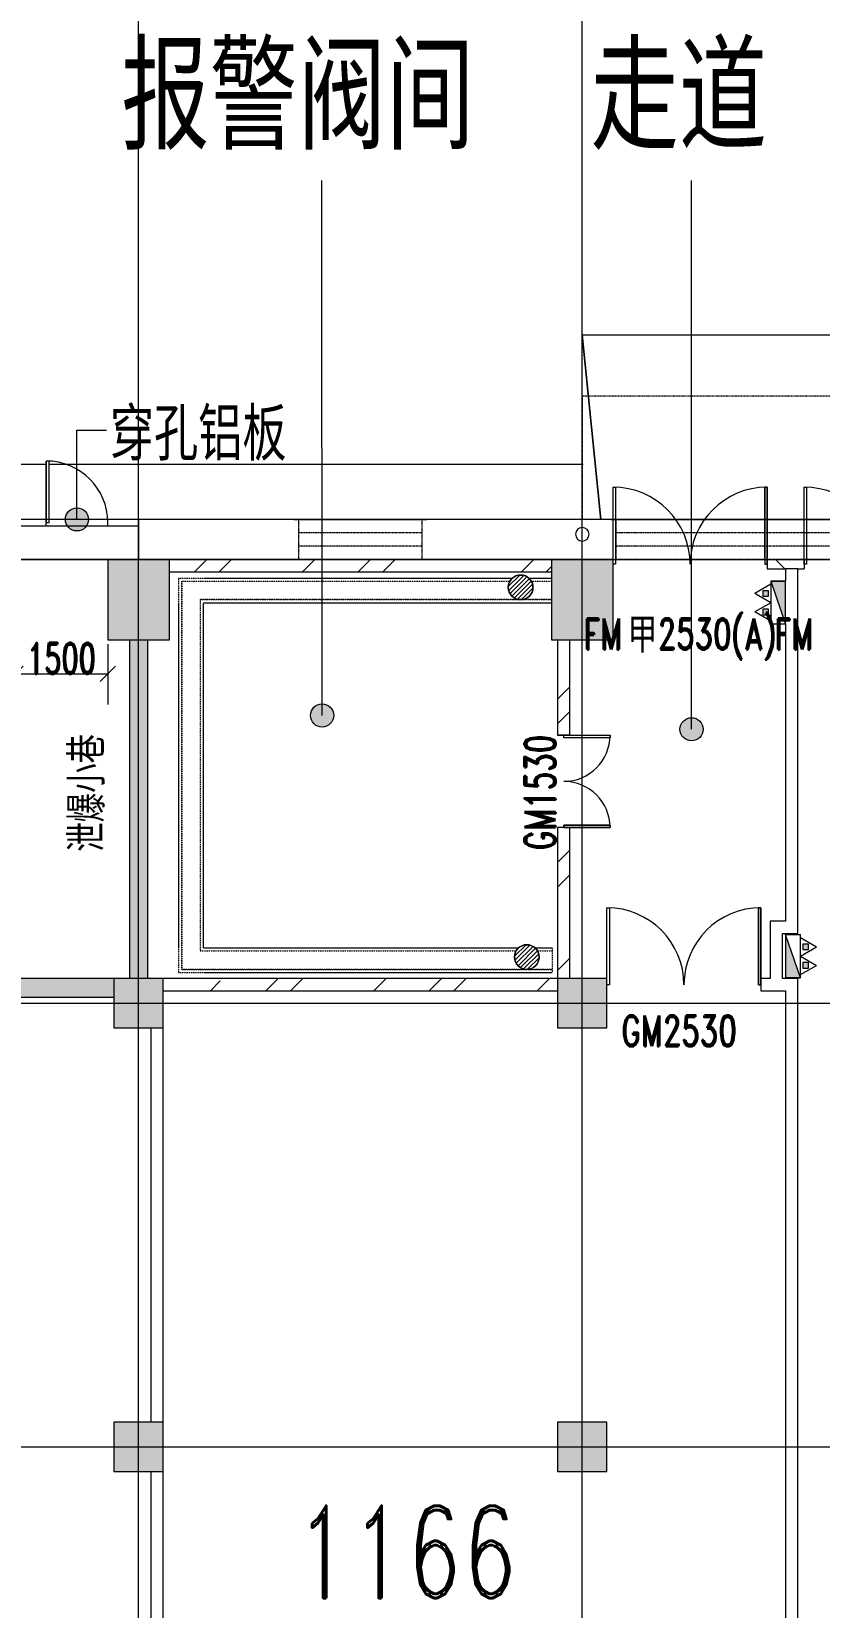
# Model space of a CAD drawing. Header units: millimetres. Extents: x -76632 to 443185, y -33181 to 192400.
# Drawn here: x 171062 to 183849, y 141394 to 166970 of the extents above; entities that cross this region are included whole.
import ezdxf

# ---------------------------------------------------------------- set-up
doc = ezdxf.new("R2010")
doc.units = ezdxf.units.MM
for name, pattern in [('1_1', [2, 1, -1]), ('DASH-2', [1.6, 0.8, -0.8]), ('划线', [6.36, 3.18, -3.18]), ('轴网线', [22.04, 18.38, -1.83, 0, -1.83])]:
    doc.linetypes.add(name, pattern=pattern)
doc.layers.get('0').update_dxf_attribs({"color": 8})
doc.layers.get('Defpoints').update_dxf_attribs({"color": 8})
for name, color, linetype, lineweight in [('A-ANNO-DIMS', 8, 'Continuous', 9), ('A-AREA-IDEN', 8, 'Continuous', 9), ('A-DETL-GENF', 8, 'Continuous', 18), ('A-DOOR', 8, 'Continuous', 5), ('A-DOOR-IDEN', 8, 'Continuous', 9), ('A-DOOR-OPNG', 8, 'Continuous', 5), ('A-FLOR', 8, 'Continuous', 5), ('A-GENM', 8, 'Continuous', 5), ('A-GENM-IDEN', 8, 'Continuous', 9), ('A-GLAZ', 8, 'Continuous', 5), ('A-WALL', 8, 'Continuous', 5), ('A-WALL-FNSH', 8, 'Continuous', 9), ('A-WALL-PATT', 8, 'Continuous', 9), ('G-IMPT', 8, 'Continuous', 5), ('M-EQPM', 8, 'Continuous', 5), ('P-PIPE', 8, 'Continuous', 5), ('Q-CASE', 8, '1_1', 5), ('Q-SPCQ', 8, 'Continuous', 5), ('S-BEAM', 8, 'Continuous', 5), ('S-BEAM-HDLN', 8, '划线', 5), ('S-COLS', 8, 'Continuous', 5), ('S-GRID', 8, 'Continuous', 9)]:
    doc.layers.add(name, color=color, linetype=linetype, lineweight=lineweight)
doc.styles.add('RomanD', font='romand__.ttf', dxfattribs={"width": 0.7, "height": 1500})
doc.styles.add('RomanD_1', font='romand__.ttf', dxfattribs={"width": 0.7, "height": 500})
doc.styles.add('RomanD_5', font='romand__.ttf', dxfattribs={"width": 0.65, "height": 500})
doc.styles.add('仿宋', font='simfang.ttf', dxfattribs={"width": 0.7, "height": 500})
doc.styles.add('仿宋_2', font='simfang.ttf', dxfattribs={"width": 0.7, "height": 1500})
doc.styles.add('仿宋_5', font='simfang.ttf', dxfattribs={"width": 0.7, "height": 750})
doc.styles.add('微软雅黑', font='Microsoft YaHei.ttf', dxfattribs={"width": 0.7, "height": 500})
doc.dimstyles.new('1mm', dxfattribs={"dimscale": 304.8, "dimtxt": 501.787367, "dimasz": 0.82021, "dimexe": 1.64042, "dimexo": 0.0625, "dimgap": 0, "dimtad": 1, "dimdec": 0, "dimzin": 0, "dimdsep": 46, "dimtxsty": 'RomanD_5', "dimblk1": 'OBLIQUE', "dimblk2": 'OBLIQUE', "dimsah": 1, "dimcen": 0.09, "dimazin": 0, "dimtfac": 1, "dimtdec": 4, "dimtix": 1, "dimtmove": 0, "dimatfit": 3, "dimfxl": 1.64042, "dimfxlon": 1, "dimtvp": 1, "dimtolj": 1, "dimtzin": 0, "dimlwd": 18, "dimlwe": 18, "dimarcsym": 2})
pattern_1 = [(45, (-4e-09, 0), (-1325.825, 1325.825), []), (45, (-4e-09, 400), (-1325.825, 1325.825), []), (45, (-4e-09, 1300), (-1325.825, 1325.825), [1875, -625])]

# ---------------------------------------------------------------- blocks, each defined once
blk = doc.blocks.new('X-AR-F3-00-W-002_HLP2_rvt-1-LAY-1F-1_500-A')
at = {"layer": 'P-PIPE', "color": 96, "true_color": 0x007f00}
for start, end in [(0, 180), (180, 0)]:
    blk.add_arc((180000, 158811), 110, start, end, dxfattribs=at)
blk = doc.blocks.new('X-ST-F3-01-C-001_HLP2_rvt-1-LAY-1F-1_500-A')
at = {"layer": 'S-COLS', "true_color": 0x808080}
for points in [[(172650, 157100), (173300, 157100), (173300, 158400), (172300, 158400), (172300, 157100)], [(180500, 157100), (180500, 158400), (179500, 158400), (179500, 157100), (180211, 157100)], [(173200, 150800), (173200, 151600), (172400, 151600), (172400, 150800), (173000, 150800)], [(179600, 150800), (180400, 150800), (180400, 151600), (179600, 151600), (179600, 151400)], [(173000, 143600), (173200, 143600), (173200, 144400), (172400, 144400), (172400, 143600)], [(180400, 143600), (180400, 144400), (179600, 144400), (179600, 143600)]]:
    blk.add_hatch(color=8, dxfattribs=at).paths.add_polyline_path(points, flags=0)
at = {"layer": 'S-COLS', "color": 7, "lineweight": 9}
for p, q in [((173300, 158400), (172300, 158400)), ((172300, 158400), (172300, 157100)), ((173300, 157100), (173300, 158400)), ((180500, 158400), (179500, 158400)), ((179500, 158400), (179500, 157100)), ((180500, 157100), (180500, 158400)), ((172300, 157100), (173300, 157100)), ((179500, 157100), (180500, 157100)), ((173200, 151600), (172400, 151600)), ((172400, 151600), (172400, 150800)), ((173200, 150800), (173200, 151600)), ((180400, 151600), (179600, 151600)), ((179600, 151600), (179600, 150800)), ((180400, 150800), (180400, 151600)), ((172400, 150800), (173200, 150800)), ((179600, 150800), (180400, 150800)), ((173200, 144400), (172400, 144400)), ((172400, 144400), (172400, 143600)), ((173200, 143600), (173200, 144400)), ((180400, 144400), (179600, 144400)), ((179600, 144400), (179600, 143600)), ((180400, 143600), (180400, 144400)), ((172400, 143600), (173200, 143600)), ((179600, 143600), (180400, 143600))]:
    blk.add_line(p, q, dxfattribs=at)
blk = doc.blocks.new('双扇平开外门_带观察窗 - FM甲2530_A_-3867144-LAY-1F-1_500-A')
at = {"layer": 'A-DOOR'}
for p, q in [((-1210, 0), (-1250, 0)), ((-1250, 0), (-1250, -1250)), ((-1210, -1250), (-1210, 0)), ((1210, -1250), (1210, 0)), ((1210, 0), (1250, 0)), ((1250, 0), (1250, -1250)), ((-1250, -900), (-1250, -100)), ((-1210, -100), (-1210, -900)), ((1210, -900), (1210, -100)), ((1250, -100), (1250, -900)), ((-1250, -1100), (-1250, -900)), ((-1210, -900), (-1210, -1100)), ((1210, -1100), (1210, -900)), ((1250, -900), (1250, -1100)), ((-1250, -1250), (-1250, -1100)), ((-1250, -1250), (-1210, -1250)), ((-1210, -1250), (-1250, -1250)), ((-1210, -1100), (-1210, -1250)), ((1210, -1250), (1210, -1100)), ((1250, -1250), (1210, -1250)), ((1250, -1250), (1210, -1250)), ((1250, -1100), (1250, -1250))]:
    blk.add_line(p, q, dxfattribs=at)
for centre, start, end in [((-1250, 0), 270, 360), ((1250, 0), 180, 270)]:
    blk.add_arc(centre, 1250, start, end, dxfattribs=at)
at = {"layer": 'A-DOOR-OPNG'}
for p, q in [((-1250, -75), (-1250, 75)), ((1250, -75), (1250, 75))]:
    blk.add_line(p, q, dxfattribs=at)
blk = doc.blocks.new('双扇平开外门_带观察窗 - FM甲2530_A_-V2-LAY-1F-1_500-A')
at = {"layer": 'A-DOOR'}
for p, q in [((-1210, 0), (-1250, 0)), ((-1250, 0), (-1250, -1250)), ((-1210, -1250), (-1210, 0)), ((1210, -1250), (1210, 0)), ((1210, 0), (1250, 0)), ((-1250, -900), (-1250, -100)), ((-1210, -100), (-1210, -900)), ((1210, -900), (1210, -100)), ((1250, -75), (1250, -1250)), ((1250, -100), (1250, -900)), ((-1250, -1100), (-1250, -900)), ((-1210, -900), (-1210, -1100)), ((1210, -1100), (1210, -900)), ((1250, -900), (1250, -1100)), ((-1250, -1250), (-1250, -1100)), ((-1250, -1250), (-1210, -1250)), ((-1210, -1250), (-1250, -1250)), ((-1210, -1100), (-1210, -1250)), ((1210, -1250), (1210, -1100)), ((1250, -1250), (1210, -1250)), ((1250, -1250), (1210, -1250)), ((1250, -1100), (1250, -1250))]:
    blk.add_line(p, q, dxfattribs=at)
for centre, start, end in [((-1250, 0), 270, 360), ((1250, 0), 180, 270)]:
    blk.add_arc(centre, 1250, start, end, dxfattribs=at)
at = {"layer": 'A-DOOR-OPNG'}
blk.add_line((-1250, -75), (-1250, 75), dxfattribs=at)
blk = doc.blocks.new('双扇平开防火门_带观察窗 - GM1530-4643723-LAY-1F-1_500-A')
at = {"layer": 'A-DOOR'}
for p, q in [((-710, 0), (-750, 0)), ((-750, 0), (-750, -750)), ((-750, 0), (-710, 0)), ((-750, -350), (-750, 0)), ((-710, -750), (-710, 0)), ((-710, 0), (-710, -350)), ((710, -750), (710, 0)), ((710, 0), (750, 0)), ((750, 0), (750, -750)), ((710, 0), (750, 0)), ((710, -350), (710, 0)), ((750, 0), (750, -350)), ((-750, -550), (-750, -350)), ((-710, -350), (-710, -550)), ((710, -550), (710, -350)), ((750, -350), (750, -550)), ((-750, -750), (-750, -550)), ((-750, -750), (-710, -750)), ((-710, -750), (-750, -750)), ((-710, -550), (-710, -750)), ((710, -750), (710, -550)), ((750, -750), (710, -750)), ((750, -750), (710, -750)), ((750, -550), (750, -750))]:
    blk.add_line(p, q, dxfattribs=at)
for centre, start, end in [((-750, 0), 270, 360), ((750, 0), 180, 270)]:
    blk.add_arc(centre, 750, start, end, dxfattribs=at)
at = {"layer": 'A-DOOR-OPNG'}
for p, q in [((-750, -100), (-750, 100)), ((750, -100), (750, 100))]:
    blk.add_line(p, q, dxfattribs=at)
blk = doc.blocks.new('双扇平开防火门_带观察窗 - GM2530-4643313-LAY-1F-1_500-A')
at = {"layer": 'A-DOOR'}
for p, q in [((-1210, 0), (-1250, 0)), ((-1250, 0), (-1250, -1250)), ((-1250, 0), (-1210, 0)), ((-1250, -850), (-1250, 0)), ((-1210, -1250), (-1210, 0)), ((-1210, 0), (-1210, -850)), ((1210, -1250), (1210, 0)), ((1210, 0), (1250, 0)), ((1210, -850), (1210, 0)), ((1210, 0), (1250, 0)), ((1250, -100), (1250, -1250)), ((1250, -100), (1250, -850)), ((-1250, -1050), (-1250, -850)), ((-1210, -850), (-1210, -1050)), ((1210, -1050), (1210, -850)), ((1250, -850), (1250, -1050)), ((-1250, -1250), (-1250, -1050)), ((-1250, -1250), (-1210, -1250)), ((-1210, -1250), (-1250, -1250)), ((-1210, -1050), (-1210, -1250)), ((1210, -1250), (1210, -1050)), ((1250, -1250), (1210, -1250)), ((1250, -1250), (1210, -1250)), ((1250, -1050), (1250, -1250))]:
    blk.add_line(p, q, dxfattribs=at)
for centre, start, end in [((-1250, 0), 270, 360), ((1250, 0), 180, 270)]:
    blk.add_arc(centre, 1250, start, end, dxfattribs=at)
at = {"layer": 'A-DOOR-OPNG'}
blk.add_line((-1250, -100), (-1250, 100), dxfattribs=at)
blk = doc.blocks.new('混凝土雨棚1 - 混凝土雨棚-300mm-2000 2-4311647-LAY-1F-1_500-A')
at = {"layer": 'Q-CASE'}
for p, q in [((8725, 2000), (-8725, 2000)), ((-8725, 2000), (-8725, 0)), ((8725, 0), (8725, 2000))]:
    blk.add_line(p, q, dxfattribs=at)
blk = doc.blocks.new('水沟 - 水沟-2507857-LAY-1F-1_500-A')
at = {"layer": 'S-BEAM', "color": 9, "true_color": 0xbababa}
for p, q in [((-2717, 200), (2390, 200)), ((2650, 200), (2930, 200)), ((-2717, -200), (2930, -200))]:
    blk.add_line(p, q, dxfattribs=at)
blk = doc.blocks.new('水沟 - 水沟-3410875-LAY-1F-1_500-A')
at = {"layer": 'S-BEAM', "color": 9, "true_color": 0xbababa}
for p, q in [((-2787.3, 200), (2787.3, 200)), ((-2787.3, -200), (2787.3, -200))]:
    blk.add_line(p, q, dxfattribs=at)
blk = doc.blocks.new('水沟 - 水沟-V38-LAY-1F-1_500-A')
at = {"layer": 'S-BEAM', "color": 9, "true_color": 0xbababa}
for p, q in [((-2717, 200), (2290, 200)), ((2550, 200), (2920, 200)), ((-2717, -200), (2920, -200))]:
    blk.add_line(p, q, dxfattribs=at)
blk = doc.blocks.new('圆形地漏1 - 图符-1_dwg-2464927-LAY-1F-1_500-A')
at = {"layer": 'G-IMPT'}
for p, q in [((1671, 1429), (1959, 1621)), ((1677, 1493), (1897, 1640)), ((1682, 1376), (2004, 1591)), ((1704, 1331), (2037, 1553)), ((1737, 1293), (2059, 1508)), ((1782, 1262), (2070, 1455)), ((1844, 1244), (2064, 1391))]:
    blk.add_line(p, q, dxfattribs=at)
blk.add_circle((1871, 1442), 200, dxfattribs=at)
blk = doc.blocks.new('圆形地漏1 - DN100-2464936-LAY-1F-1_500-A')
at = {"layer": 'P-PIPE'}
for start, end in [(360, 180), (180, 360)]:
    blk.add_arc((0, 0), 200, start, end, dxfattribs=at)
at = {"rotation": 11.2415511502492}
blk.add_blockref('圆形地漏1 - 图符-1_dwg-2464927-LAY-1F-1_500-A', (-1554, -1779), dxfattribs=at)
blk = doc.blocks.new('坡道 - 坡道-3845775-LAY-1F-1_500-A')
at = {"layer": 'Q-SPCQ'}
for p, q in [((-8725, -3000), (-8425, 0)), ((-8725, -3000), (-8725, 0)), ((-8425, 0), (-8725, -3000)), ((-8185, 0), (-6765, 0)), ((-8185, 0), (-6765, 0)), ((-3535, 0), (-615, 0)), ((-3535, 0), (-615, 0)), ((2665, 0), (5085, 0)), ((2665, 0), (5085, 0)), ((5765, 0), (8185, 0)), ((5765, 0), (8185, 0)), ((8425, 0), (8725, -3000)), ((8725, -3000), (8425, 0)), ((8725, 0), (8725, -3000)), ((-8725, -3000), (-8725, -900)), ((8725, -900), (8725, -3000)), ((8725, -3000), (-8725, -3000)), ((8725, -3000), (-8725, -3000))]:
    blk.add_line(p, q, dxfattribs=at)
blk = doc.blocks.new('穿孔铝板 - 穿孔铝板-4348133-LAY-1F-1_500-A')
at = {"layer": 'A-GENM'}
for p, q in [((1125, 50), (-875, 50)), ((-875, 50), (-875, -50)), ((1125, -50), (1125, 50)), ((-875, -50), (1125, -50))]:
    blk.add_line(p, q, dxfattribs=at)
blk = doc.blocks.new('百叶窗-带贴面 - BYC11320-4790641-LAY-1F-1_500-A')
at = {"layer": 'A-GLAZ'}
for p, q in [((-5719, 425), (5741, 425)), ((5741, 425), (-5719, 425))]:
    blk.add_line(p, q, dxfattribs=at)
at = {"layer": 'A-GLAZ', "linetype": 'DASH-2'}
for p, q in [((-5639, -225), (-5639, 425)), ((5661, 425), (-5639, 425)), ((5661, -225), (5661, 425)), ((5661, 208), (-5639, 208)), ((5661, -8), (-5639, -8)), ((5661, -225), (-5639, -225))]:
    blk.add_line(p, q, dxfattribs=at)
blk = doc.blocks.new('室内消火栓箱_带灭火器__左右式_ - SG24D65-P-4294461-LAY-1F-1_500-A')
at = {"layer": 'A-DETL-GENF', "lineweight": 5}
blk.add_hatch(color=256, dxfattribs=at).paths.add_polyline_path([(-350, -240), (350, 0), (-350, 0), (-350, -128)], flags=0)
h = blk.add_hatch(color=256, dxfattribs=at)
h.paths.add_polyline_path([(-105, -370), (-105, -280), (-195, -280), (-195, -370)], flags=0)
h.paths.add_polyline_path([(195, -370), (195, -280), (105, -280), (105, -370)], flags=0)
for p, q in [((350, 0), (-350, 0)), ((-350, -240), (350, 0)), ((-350, -240), (-350, 0)), ((-350, 0), (-350, -240)), ((-350, -240), (350, 0)), ((350, 0), (-350, 0)), ((-350, -240), (350, -240)), ((-300, -240), (-150, -500)), ((0, -240), (-150, -500)), ((0, -240), (150, -500)), ((300, -240), (150, -500)), ((-105, -280), (-195, -280)), ((-195, -280), (-195, -370)), ((-195, -370), (-105, -370)), ((-105, -370), (-105, -280)), ((195, -280), (105, -280)), ((105, -280), (105, -370)), ((105, -370), (195, -370)), ((195, -370), (195, -280))]:
    blk.add_line(p, q, dxfattribs=at)
at = {"layer": 'M-EQPM'}
blk.add_line((350, 0), (350, -240), dxfattribs=at)
blk = doc.blocks.new('栅栏门 - AM1030-V68-LAY-1F-1_500-A')
at = {"layer": 'A-DOOR'}
for p, q in [((500, 0), (450, 0)), ((450, 0), (450, -1000)), ((500, 0), (500, -1000)), ((500, -1000), (500, 0)), ((500, -1000), (500, 0)), ((450, -1000), (500, -1000))]:
    blk.add_line(p, q, dxfattribs=at)
blk.add_arc((500, 0), 1000, 180, 270, dxfattribs=at)
at = {"layer": 'A-DOOR-OPNG'}
for p, q in [((-500, 50), (-500, -50)), ((500, 49), (500, -50))]:
    blk.add_line(p, q, dxfattribs=at)
blk = doc.blocks.new('百叶窗-带贴面 - BYC2020-4858618-LAY-1F-1_500-A')
at = {"layer": 'A-GLAZ'}
for p, q in [((-1069, 425), (1091, 425)), ((1091, 425), (-1069, 425))]:
    blk.add_line(p, q, dxfattribs=at)
at = {"layer": 'A-GLAZ', "linetype": 'DASH-2'}
for p, q in [((-989, -225), (-989, 425)), ((1011, 425), (-989, 425)), ((1011, -225), (1011, 425)), ((1011, 208), (-989, 208)), ((1011, -8), (-989, -8)), ((1011, -225), (-989, -225))]:
    blk.add_line(p, q, dxfattribs=at)
blk = doc.blocks.new('_Oblique')
at = {"color": 0, "linetype": 'ByBlock', "lineweight": -2}
blk.add_line((-0.5, -0.5), (0.5, 0.5), dxfattribs=at)
blk = doc.blocks.new('*D1676')
at = {"layer": 'A-ANNO-DIMS', "color": 0, "lineweight": 18, "transparency": 16777216}
for p, q in [((170800, 157028.08422), (170800, 156047.13422)), ((172300, 157028.08422), (172300, 156047.13422)), ((170800, 156547.13422), (172300, 156547.13422))]:
    blk.add_line(p, q, dxfattribs=at)
at = {"layer": 'Defpoints', "color": 0, "transparency": 16777216}
for p in [(170800, 157047.13422), (172300, 157047.13422), (172300, 156547.13422)]:
    blk.add_point(p, dxfattribs=at)
at = {"layer": 'A-ANNO-DIMS', "color": 0, "lineweight": 18, "transparency": 16777216, "xscale": 250, "yscale": 250, "zscale": 250, "rotation": 180}
blk.add_blockref('_Oblique', (170800, 156547.13422), dxfattribs=at)
at = {"layer": 'A-ANNO-DIMS', "color": 0, "lineweight": 18, "transparency": 16777216, "xscale": 250, "yscale": 250, "zscale": 250}
blk.add_blockref('_Oblique', (172300, 156547.13422), dxfattribs=at)
at = {"layer": 'A-ANNO-DIMS', "color": 0, "lineweight": 18, "transparency": 16777216, "insert": (171550, 156797.13422), "char_height": 500, "width": 1389.5650151, "attachment_point": 5, "style": 'RomanD_5'}
blk.add_mtext('\\A1;1500', dxfattribs=at)

msp = doc.modelspace()

# ---------------------------------------------------------------- hatches: boundary and pattern name
at = {"layer": 'A-AREA-IDEN', "lineweight": 18, "transparency": 33554687}
h = msp.add_hatch(color=256, dxfattribs=at)
edge = h.paths.add_edge_path(flags=0)
edge.add_arc((175778.3, 155870.4), 187.5, 0, 360)
h = msp.add_hatch(color=256, dxfattribs=at)
edge = h.paths.add_edge_path(flags=0)
edge.add_arc((181773.3, 155645.9), 187.5, 0, 360)
at = {"layer": 'A-GENM-IDEN', "lineweight": 18, "transparency": 33554687}
h = msp.add_hatch(color=256, dxfattribs=at)
edge = h.paths.add_edge_path(flags=0)
edge.add_arc((171800, 159052), 187.5, 0, 360)
at = {"layer": 'A-WALL-PATT', "lineweight": 5, "transparency": 33554687}
h = msp.add_hatch(dxfattribs=at)
h.set_pattern_fill('FP_10', color=256, style=0, pattern_type=2)
h.set_pattern_definition(pattern_1)
h.paths.add_polyline_path([(174534.4, 158200), (179500, 158200), (179500, 158400), (173300, 158400), (173300, 158200), (173800, 158200)], flags=0)
h = msp.add_hatch(dxfattribs=at)
h.set_pattern_fill('FP_11', color=256, style=0, pattern_type=2)
h.set_pattern_definition([(45, (-4e-09, 0), (-1060.66, 1060.66), []), (135, (-4e-09, 0), (-1060.66, -1060.66), [])])
h.paths.add_polyline_path([(186346.1, 158250), (186700, 158250), (186700, 158400), (186100, 158400), (186100, 158250)], flags=0)
h.paths.add_polyline_path([(183259.2, 158250), (183600, 158250), (183600, 158400), (183000, 158400), (183000, 158250)], flags=0)
msp.add_hatch(color=256, dxfattribs=at).paths.add_polyline_path([(172950, 151600), (172950, 157100), (172650, 157100), (172650, 151600)], flags=0)
h = msp.add_hatch(dxfattribs=at)
h.set_pattern_fill('FP_10', color=256, style=0, pattern_type=2)
h.set_pattern_definition(pattern_1)
h.paths.add_polyline_path([(179800, 151600), (179800, 154050), (179600, 154050), (179600, 151600)], flags=0)
h.paths.add_polyline_path([(179600, 155550), (179800, 155550), (179800, 157100), (179600, 157100)], flags=0)
h = msp.add_hatch(color=256, dxfattribs=at)
h.paths.add_polyline_path([(170700, 151300), (172400, 151300), (172400, 151600), (166000, 151600), (166000, 151300), (168857.6, 151300)], flags=0)
h.paths.add_polyline_path([(142000, 151300), (143600, 151300), (143600, 151600), (142000, 151600)], flags=0)
h.paths.add_polyline_path([(144400, 151300), (150800, 151300), (150800, 151600), (144400, 151600), (144400, 151325.1)], flags=0)
h.paths.add_polyline_path([(151600, 151300), (158000, 151300), (158000, 151600), (151600, 151600), (151600, 151400.3)], flags=0)
h.paths.add_polyline_path([(165200, 151300), (165200, 151600), (158800, 151600), (158800, 151300), (160374.2, 151300)], flags=0)
h = msp.add_hatch(dxfattribs=at)
h.set_pattern_fill('FP_10', color=256, style=0, pattern_type=2)
h.set_pattern_definition(pattern_1)
h.paths.add_polyline_path([(173500, 151400), (179600, 151400), (179600, 151600), (173200, 151600), (173200, 151400), (173300, 151400)], flags=0)

# ---------------------------------------------------------------- linework, layer by layer
at = {"layer": 'A-AREA-IDEN', "lineweight": 18, "transparency": 33554687}
for p, q in [((175778.3, 155870.4), (175772.5, 164553.1)), ((181773.3, 155645.9), (181773.3, 164553.1))]:
    msp.add_line(p, q, dxfattribs=at)
for centre in [(175778.3, 155870.4), (181773.3, 155645.9)]:
    msp.add_circle(centre, 187.5, dxfattribs=at)
at = {"layer": 'A-FLOR', "transparency": 33554687}
for p, q in [((170800, 159950), (171300, 159950)), ((171350, 159950), (180015, 159950)), ((172300, 158400), (170800, 158400))]:
    msp.add_line(p, q, dxfattribs=at)
at = {"layer": 'A-GENM-IDEN', "lineweight": 18, "transparency": 33554687}
for p, q in [((171800, 160501), (172280.6, 160501)), ((171800, 159052), (171800, 160501))]:
    msp.add_line(p, q, dxfattribs=at)
msp.add_circle((171800, 159052), 187.5, dxfattribs=at)
at = {"layer": 'A-WALL', "lineweight": 9, "transparency": 33554687}
for p, q in [((179500, 158400), (173300, 158400)), ((183000, 158400), (183600, 158400)), ((173300, 158200), (179500, 158200)), ((183000, 158250), (183300, 158250)), ((183300, 158250), (183300, 158050)), ((183500, 152330), (183500, 158250)), ((183500, 158250), (183600, 158250)), ((183300, 157350), (183300, 152530)), ((172650, 157100), (172650, 151600)), ((172950, 151600), (172950, 157100)), ((179600, 157100), (179600, 155550)), ((179800, 155550), (179800, 157100)), ((179600, 155550), (179800, 155550)), ((179600, 154050), (179600, 151600)), ((179800, 154050), (179600, 154050)), ((179800, 151600), (179800, 154050)), ((183300, 152530), (183050, 152530)), ((183050, 152530), (183050, 151600)), ((183250, 151600), (183250, 152330)), ((183250, 152330), (183300, 152330)), ((183300, 152330), (183500, 152330)), ((172400, 151600), (166000, 151600)), ((179600, 151600), (173200, 151600)), ((183050, 151600), (182900, 151600)), ((182900, 151600), (182900, 151400)), ((183500, 151600), (183250, 151600)), ((183500, 136400), (183500, 151600)), ((166000, 151300), (172400, 151300)), ((173200, 151400), (179600, 151400)), ((182900, 151400), (183300, 151400)), ((183300, 151400), (183300, 136600)), ((173000, 150800), (173000, 144400)), ((173200, 144400), (173200, 150800)), ((173000, 143600), (173000, 137200)), ((173200, 137200), (173200, 143600))]:
    msp.add_line(p, q, dxfattribs=at)
at = {"layer": 'A-WALL', "transparency": 33554687}
msp.add_line((183500, 158250), (183300, 158250), dxfattribs=at)
at = {"layer": 'A-WALL-FNSH', "lineweight": 5, "transparency": 33554687}
for p, q in [((180500, 159050), (172800, 159050)), ((172800, 159050), (172800, 158400)), ((180500, 158425), (180500, 159050)), ((183600, 159050), (183000, 159050)), ((183000, 159050), (183000, 158425)), ((183600, 158425), (183600, 159050)), ((173300, 158400), (179500, 158400))]:
    msp.add_line(p, q, dxfattribs=at)
at = {"layer": 'S-BEAM-HDLN', "transparency": 33554687}
for p, q in [((173450, 158100.1), (173450, 151700)), ((173450, 158100.1), (178870, 158100.1)), ((173450, 158100.1), (178870, 158100.1)), ((179130, 158100.1), (179500, 158100.1)), ((179130, 158100.1), (179500, 158100.1)), ((173500, 151750), (173500, 158050.1)), ((173500, 158050.1), (173500, 151750)), ((173500, 158050.1), (178827.8, 158050.1)), ((179172.2, 158050.1), (179500, 158050.1)), ((173800, 157750.1), (173800, 152050)), ((179500, 157750.1), (173800, 157750.1)), ((173800, 157750.1), (179500, 157750.1)), ((173850, 157700.1), (173850, 152100)), ((173850, 157700.1), (173850, 152100)), ((173850, 157700.1), (179500, 157700.1)), ((173800, 152050), (178927.8, 152050)), ((173850, 152100), (178969.9, 152100)), ((173850, 152100), (178969.9, 152100)), ((179230.1, 152100), (179510, 152100)), ((179230.1, 152100), (179510, 152100)), ((179272.2, 152050), (179510, 152050)), ((179510, 152100), (179510, 151750)), ((179510, 152100), (179510, 152050)), ((173450, 151700), (179510, 151700)), ((179510, 151750), (173500, 151750)), ((173500, 151750), (179510, 151750)), ((179510, 151750), (179510, 151700))]:
    msp.add_line(p, q, dxfattribs=at)
at = {"layer": 'S-GRID', "linetype": '轴网线', "transparency": 33554687}
for p, q in [((172800, -17706.2), (172800, 174400)), ((180000, -17706.2), (180000, 174400)), ((-16000, 158400), (308800, 158400)), ((-16000, 151200), (308800, 151200)), ((-16000, 144000), (308800, 144000))]:
    msp.add_line(p, q, dxfattribs=at)

# ---------------------------------------------------------------- block references
at = {"lineweight": 5, "transparency": 33554687}
for name in ['X-AR-F3-00-W-002_HLP2_rvt-1-LAY-1F-1_500-A', 'X-ST-F3-01-C-001_HLP2_rvt-1-LAY-1F-1_500-A']:
    msp.add_blockref(name, (0, 0), dxfattribs=at)
at = {"layer": 'A-DOOR', "transparency": 33554687}
for name, p, rotation in [('栅栏门 - AM1030-V68-LAY-1F-1_500-A', (171800, 159000), 180), ('双扇平开外门_带观察窗 - FM甲2530_A_-V2-LAY-1F-1_500-A', (181750, 158325), 180), ('双扇平开外门_带观察窗 - FM甲2530_A_-3867144-LAY-1F-1_500-A', (184850, 158325), 180), ('双扇平开防火门_带观察窗 - GM1530-4643723-LAY-1F-1_500-A', (179700, 154800), 90), ('双扇平开防火门_带观察窗 - GM2530-4643313-LAY-1F-1_500-A', (181650, 151500), 180)]:
    msp.add_blockref(name, p, dxfattribs=dict(at, rotation=rotation))
at = {"layer": 'A-GENM', "transparency": 33554687}
for name, p in [('混凝土雨棚1 - 混凝土雨棚-300mm-2000 2-4311647-LAY-1F-1_500-A', (188725, 159050)), ('穿孔铝板 - 穿孔铝板-4348133-LAY-1F-1_500-A', (171675, 159000))]:
    msp.add_blockref(name, p, dxfattribs=at)
at = {"layer": 'A-GLAZ', "transparency": 33554687}
for name, p in [('百叶窗-带贴面 - BYC2020-4858618-LAY-1F-1_500-A', (176388.6, 158625)), ('百叶窗-带贴面 - BYC11320-4790641-LAY-1F-1_500-A', (186188.6, 158625))]:
    msp.add_blockref(name, p, dxfattribs=at)
at = {"layer": 'M-EQPM', "transparency": 33554687}
for p, rotation in [((183300, 157700), 270), ((183300, 151965), 90)]:
    msp.add_blockref('室内消火栓箱_带灭火器__左右式_ - SG24D65-P-4294461-LAY-1F-1_500-A', p, dxfattribs=dict(at, rotation=rotation))
at = {"layer": 'P-PIPE', "transparency": 33554687}
for p in [(179000, 157950), (179100, 151950)]:
    msp.add_blockref('圆形地漏1 - DN100-2464936-LAY-1F-1_500-A', p, dxfattribs=at)
at = {"layer": 'Q-SPCQ', "transparency": 33554687, "rotation": 180}
msp.add_blockref('坡道 - 坡道-3845775-LAY-1F-1_500-A', (188725, 159050), dxfattribs=at)
at = {"layer": 'S-BEAM-HDLN', "linetype": 'Continuous', "transparency": 33554687}
for name, p in [('水沟 - 水沟-V38-LAY-1F-1_500-A', (176580, 157900.1)), ('水沟 - 水沟-2507857-LAY-1F-1_500-A', (176580, 151900))]:
    msp.add_blockref(name, p, dxfattribs=at)
at = {"layer": 'S-BEAM-HDLN', "linetype": 'Continuous', "transparency": 33554687, "rotation": 270}
msp.add_blockref('水沟 - 水沟-3410875-LAY-1F-1_500-A', (173650, 154900), dxfattribs=at)

# ---------------------------------------------------------------- texts
at = {"layer": 'A-AREA-IDEN', "transparency": 33554687, "char_height": 1500, "attachment_point": 1}
for s, insert, width, style in [('报警阀间', (172519.3, 166716.1), 7856.537, '仿宋_2'), ('走道', (180134.8, 166716.1), 3928.269, '仿宋_2'), ('1166', (175347.1, 143045.5), 4826.159, 'RomanD')]:
    msp.add_mtext(s, dxfattribs=dict(at, insert=insert, width=width, style=style))
at = {"layer": 'A-AREA-IDEN', "transparency": 33554687, "insert": (171695.8, 153658.9), "char_height": 500, "width": 2693.67, "attachment_point": 1, "rotation": 90, "style": '仿宋'}
msp.add_mtext('泄爆小巷', dxfattribs=at)
at = {"layer": 'A-DOOR-IDEN', "transparency": 33554687, "char_height": 500, "attachment_point": 1}
for s, insert, width, style in [('FM', (180020.9, 157443.2), 869.831, 'RomanD_1'), ('\\f微软雅黑|b0|i0|c134|p34|;\\W.7;甲', (180738.5, 157443.2), 589.24, '微软雅黑'), ('2530(A)', (181224.7, 157443.2), 2665.611, 'RomanD_1'), ('FM', (183120.9, 157443.2), 869.831, 'RomanD_1'), ('GM2530', (180633.4, 151003.1), 2637.552, 'RomanD_1')]:
    msp.add_mtext(s, dxfattribs=dict(at, insert=insert, width=width, style=style))
at = {"layer": 'A-DOOR-IDEN', "transparency": 33554687, "insert": (179065.1, 153683.4), "char_height": 500, "width": 2637.552, "attachment_point": 1, "rotation": 90, "style": 'RomanD_1'}
msp.add_mtext('GM1530', dxfattribs=at)
at = {"layer": 'A-GENM-IDEN', "transparency": 33554687, "insert": (172335.1, 160838.4), "char_height": 750, "width": 4040.505, "attachment_point": 1, "style": '仿宋_5'}
msp.add_mtext('穿孔铝板', dxfattribs=at)

# ---------------------------------------------------------------- dimensions: what is measured, and where the dimension line sits
at = {"layer": 'A-ANNO-DIMS', "lineweight": 18, "transparency": 33554687}
dim = msp.add_linear_dim(base=(172300, 156547.1), p1=(170800, 157047.1), p2=(172300, 157047.1), dimstyle='1mm', override={"dimpost": '<>', "dimfxl": 1500}, dxfattribs=at)
dim.commit()
dim.dimension.update_dxf_attribs({"geometry": '*D1676', "text_midpoint": (171550, 156797.1)})

doc.saveas('drawing.dxf')
